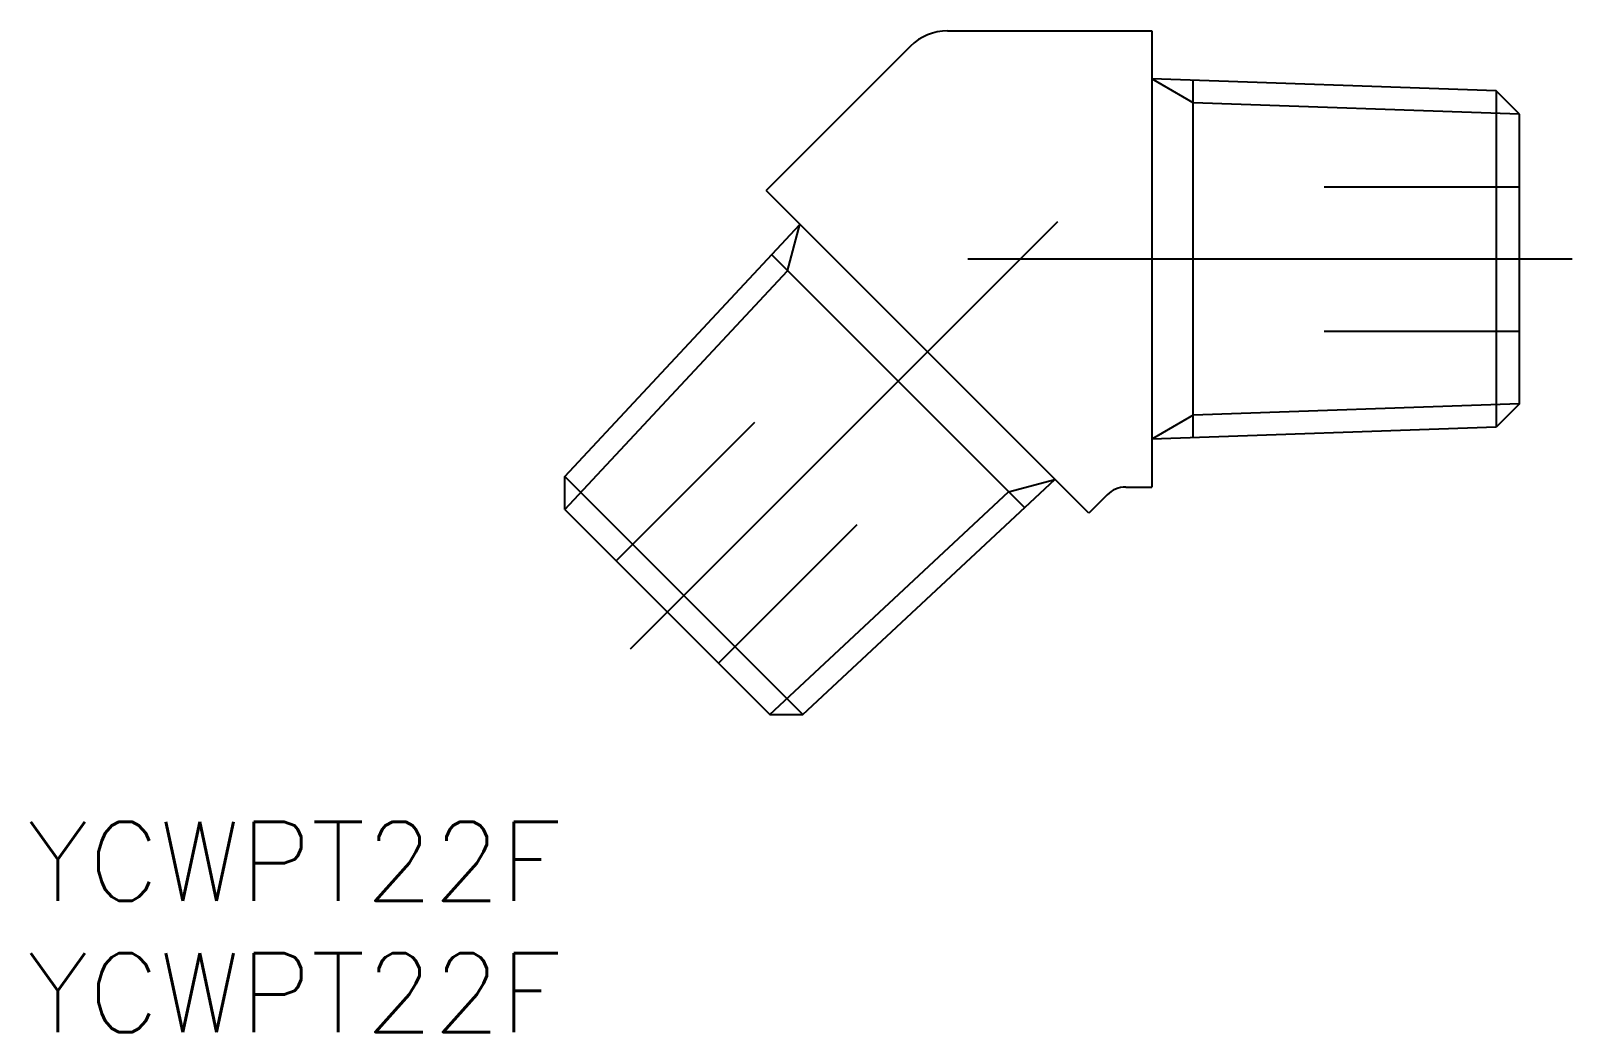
# Model space of a CAD drawing. Extents: x -56.7 to 2, y -29.4 to 8.7.
import ezdxf

# ---------------------------------------------------------------- set-up
doc = ezdxf.new("R2010")
doc.units = 0
doc.linetypes.add('CENTER', pattern=[50.8, 31.75, -6.35, 6.35, -6.35])
doc.linetypes.add('DASHED', pattern=[19.05, 12.7, -6.35])
doc.layers.get('0').update_dxf_attribs({"linetype": 'CONTINUOUS'})
doc.layers.add('CENTER', color=1, linetype='CENTER')
doc.styles.get("Standard").update_dxf_attribs({"font": 'txt.shx', "height": 3, "bigfont": 'bigfont.shx'})

msp = doc.modelspace()

# ---------------------------------------------------------------- linework, layer by layer
at = {"color": 7, "linetype": 'CONTINUOUS'}
for p, q in [((-21.767, 8.68), (-14, 8.68)), ((-14, 8.68), (-14, -8.68)), ((-23.181, 8.094), (-28.673, 2.602)), ((-0.887, 6.4), (-14, 6.858)), ((-12.422, -6.802), (-12.422, 6.802)), ((-0.887, 6.4), (-0.887, -6.4)), ((0, 5.513), (-0.887, 6.4)), ((0, -5.513), (0, 5.513)), ((-16.398, -9.673), (-28.673, 2.602)), ((-36.333, -8.283), (-27.385, 1.313)), ((-28.461, 0.159), (-18.841, -9.461)), ((0, -5.513), (-0.887, -6.4)), ((-0.887, -6.4), (-14, -6.858)), ((-27.283, -17.333), (-36.333, -8.283)), ((-36.333, -9.537), (-36.333, -8.283)), ((-27.283, -17.333), (-17.687, -8.385)), ((-14.991, -8.68), (-14, -8.68)), ((-15.698, -8.973), (-16.398, -9.673)), ((-36.333, -9.537), (-28.537, -17.333)), ((-28.537, -17.333), (-27.283, -17.333))]:
    msp.add_line(p, q, dxfattribs=at)
at = {"color": 3, "linetype": 'CONTINUOUS'}
for p, q in [((-12.422, 5.946), (-14, 6.858)), ((0, 5.513), (-12.422, 5.946)), ((-27.856, -0.447), (-27.385, 1.313)), ((-36.333, -9.537), (-27.856, -0.447)), ((0, -5.513), (-12.422, -5.946)), ((-12.422, -5.946), (-14, -6.858)), ((-19.447, -8.856), (-17.687, -8.385)), ((-28.537, -17.333), (-19.447, -8.856))]:
    msp.add_line(p, q, dxfattribs=at)
at = {"color": 3, "linetype": 'DASHED'}
for p, q in [((-7.443, 2.75), (0, 2.75)), ((-7.443, -2.75), (0, -2.75)), ((-29.116, -6.227), (-34.38, -11.49)), ((-25.227, -10.116), (-30.49, -15.38))]:
    msp.add_line(p, q, dxfattribs=at)
at = {"color": 7, "linetype": 'CONTINUOUS'}
for centre, radius in [((-21.767, 6.68), 2), ((-14.991, -9.68), 1)]:
    msp.add_arc(centre, radius, 90, 135, dxfattribs=at)
at = {"layer": 'CENTER', "color": 1, "linetype": 'CENTER'}
for p, q in [((-17.586, 1.414), (-33.849, -14.849)), ((-21, 0), (2, 0))]:
    msp.add_line(p, q, dxfattribs=at)

# ---------------------------------------------------------------- texts
at = {"color": 7, "linetype": 'CONTINUOUS'}
for p in [(-56.784, -24.419), (-56.784, -29.419)]:
    msp.add_text('YCWPT22F', height=3, dxfattribs=at).set_placement(p)

doc.saveas('drawing.dxf')
